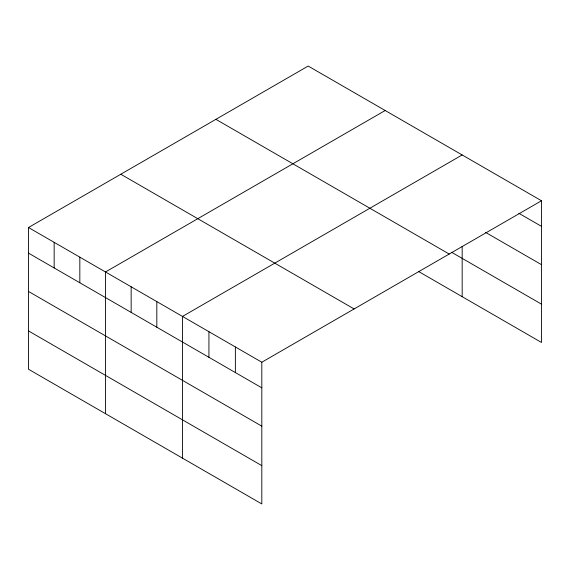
<?xml version="1.0" encoding="UTF-8"?>
<svg xmlns="http://www.w3.org/2000/svg" width="570" height="570" viewBox="0 0 570 570"><rect width="100%" height="100%" fill="white"/><g stroke="black" fill="none" stroke-linecap="round" stroke-linejoin="round"><path stroke-width="0.85" d="M28.5 227.523L261.815 362.228L261.815 503.944L28.5 369.246L28.5 227.523L308.185 66.056L541.5 200.754L541.5 342.477L418.394 271.398M385.178 110.502L105.493 271.976L105.493 413.699M462.17 154.954L182.493 316.428L182.493 458.145M261.815 362.228L541.5 200.754M518.835 213.28L541.5 226.361M485.59 232.403L541.5 264.68M451.604 252.261L541.5 304.159M215.888 119.337L449.203 254.042M120.797 174.242L354.113 308.947M28.5 253.137L261.815 387.835M28.5 291.448L261.815 426.153M28.5 330.928L261.815 465.633M462.17 246.347L462.17 296.678M235.374 346.966L235.374 372.573M208.934 331.697L208.934 357.305M156.821 301.615L156.821 327.223M131.157 286.796L131.157 312.403M79.829 257.163L79.829 282.77M54.164 242.343L54.164 267.95"/></g></svg>
